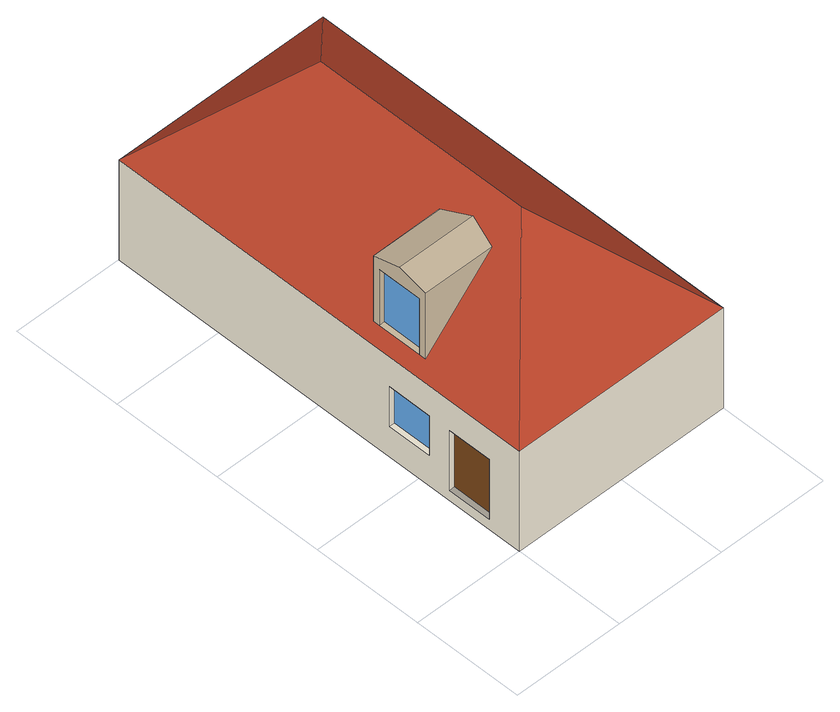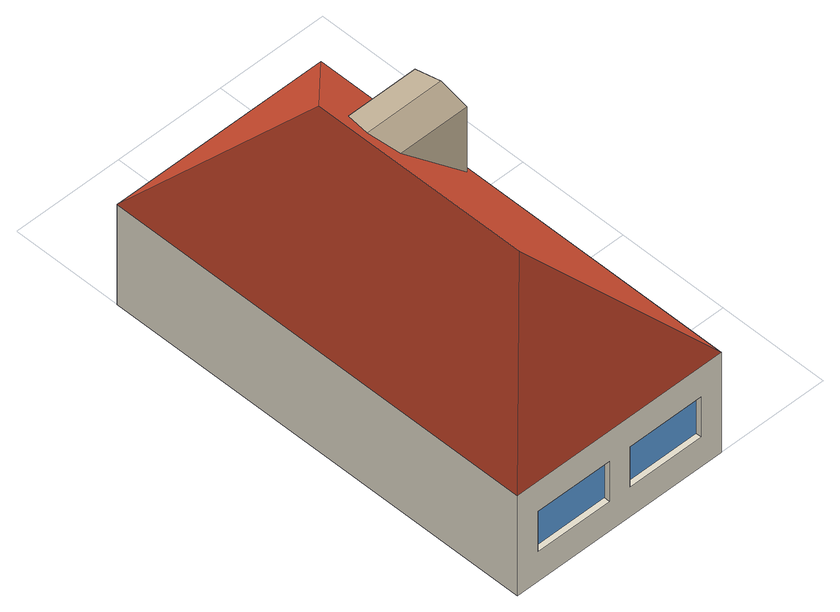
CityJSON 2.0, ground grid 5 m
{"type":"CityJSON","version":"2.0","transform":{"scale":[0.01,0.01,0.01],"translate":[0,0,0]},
"CityObjects":{
"building1":{"type":"Building","children":["building1-1","building1-2","building1-3","building1-4","building1-5","building1-6","building1-7","building1-8","building1-9"],"geometry":[{"type":"MultiSurface","lod":"3","boundaries":[[[0,1,2,3]],[[4,5,6]],[[7,4,6,8]],[[9,7,8]],[[10,11,12,13],[14,15,16,17,18,19,20,21]],[[5,9,8,6],[22,23,24,25]],[[26,27,28,29]],[[30,31,32,33]],[[5,4,7,9],[34,35,36,37]],[[38,39,40,41,42,43,33,32],[44,45,46,47]],[[48,49,27,28,50,51,52,53,54,32,33,55]],[[37,21,18,34]],[[36,15,14,21,37]],[[35,16,15,36]],[[34,18,17,16,35]],[[56,57,58,59]],[[40,11,10,41],[60,61,62,63],[64,65,66,67]],[[1,51,50,68,69,49,48,2],[70,71,72,73]],[[51,1,0,52]],[[11,40,39,12]],[[74,75,70,73]],[[75,76,71,70]],[[76,77,72,71]],[[77,74,73,72]],[[69,68,29,26]],[[68,50,28,29]],[[49,69,26,27]],[[53,3,2,48,55,78,79,54]],[[42,41,10,13]],[[53,52,0,3]],[[42,13,12,39,38,80,81,43]],[[80,38,32,31]],[[81,80,31,30]],[[43,81,30,33]],[[78,55,33,30]],[[54,79,31,32]],[[79,78,30,31]],[[82,83,60,63]],[[83,84,61,60]],[[84,85,62,61]],[[85,82,63,62]],[[86,87,64,67]],[[87,88,65,64]],[[88,89,66,65]],[[89,86,67,66]],[[90,91,28,27]],[[92,93,94]],[[95,96,97]],[[95,93,92,96]],[[96,92,94,97],[98,99,100,101,102,103,104]],[[59,97,94,56],[90,105,106,91],[107,108,109,110]],[[56,94,93,57],[111,112,113,114],[115,116,117,118]],[[57,93,95,58]],[[58,95,97,59]],[[91,106,29,28]],[[106,105,26,29]],[[105,90,27,26]],[[74,77,108,107]],[[77,76,109,108]],[[75,74,107,110]],[[76,75,110,109]],[[83,82,115,118]],[[85,84,117,116]],[[82,85,116,115]],[[84,83,118,117]],[[87,86,111,114]],[[86,89,112,111]],[[88,87,114,113]],[[89,88,113,112]],[[76,77,74,75]],[[119,120,121,122]],[[83,84,85,82]],[[87,88,89,86]]],"semantics":{"surfaces":[{"type":"CeilingSurface"},{"type":"Door"},{"type":"FloorSurface"},{"type":"GroundSurface"},{"type":"InteriorWallSurface"},{"type":"OuterFloorSurface"},{"type":"RoofSurface"},{"type":"WallSurface"},{"type":"Window"}],"values":[0,0,0,0,0,0,1,1,2,2,2,2,2,2,2,3,4,4,4,4,4,4,4,4,4,4,4,4,4,4,4,4,4,4,4,4,4,4,4,4,4,4,4,4,4,5,6,6,6,6,7,7,7,7,7,7,7,7,7,7,7,7,7,7,7,7,7,7,7,8,8,8,8]}}]},
"building1-1":{"type":"BuildingInstallation","parents":["building1"],"geometry":[{"type":"MultiSurface","lod":"3","boundaries":[[[123,104,103]]]}]},
"building1-2":{"type":"BuildingInstallation","parents":["building1"],"geometry":[{"type":"MultiSurface","lod":"3","boundaries":[[[124,98,104,123]]]}]},
"building1-3":{"type":"BuildingInstallation","parents":["building1"],"geometry":[{"type":"MultiSurface","lod":"3","boundaries":[[[125,99,98,124]]]}]},
"building1-4":{"type":"BuildingInstallation","parents":["building1"],"geometry":[{"type":"MultiSurface","lod":"3","boundaries":[[[100,99,125]]]}]},
"building1-5":{"type":"BuildingInstallation","parents":["building1"],"geometry":[{"type":"MultiSurface","lod":"3","boundaries":[[[122,121,126,127]]]}]},
"building1-6":{"type":"BuildingInstallation","parents":["building1"],"geometry":[{"type":"MultiSurface","lod":"3","boundaries":[[[102,127,126,101,100,125,124,123,103]]]}]},
"building1-7":{"type":"BuildingInstallation","parents":["building1"],"geometry":[{"type":"MultiSurface","lod":"3","boundaries":[[[102,101,120,119]]]}]},
"building1-8":{"type":"BuildingInstallation","parents":["building1"],"geometry":[{"type":"MultiSurface","lod":"3","boundaries":[[[121,120,101,126]]]}]},
"building1-9":{"type":"BuildingInstallation","parents":["building1"],"geometry":[{"type":"MultiSurface","lod":"3","boundaries":[[[119,122,127,102]]]}]}
},
"vertices":[
[950,50,450],[50,50,450],[50,1000,450],[950,1000,450],[950,50,500],[50,50,500],[500,500,950],[950,1950,500],[500,1500,950],[50,1950,500],[50,1950,450],[950,1950,450],[950,1050,450],[50,1050,450],[300,1350,450],[300,1800,450],[100,1800,450],[100,1350,450],[100,1300,450],[100,1250,450],[300,1250,450],[300,1300,450],[99,750,549],[99,550,549],[379,550,829],[379,750,829],[25,350,350],[25,350,50],[25,150,50],[25,150,350],[650,1025,350],[850,1025,350],[850,1025,50],[650,1025,50],[100,1300,500],[100,1800,500],[300,1800,500],[300,1300,500],[850,1050,50],[950,1050,50],[950,1950,50],[50,1950,50],[50,1050,50],[650,1050,50],[100,1700,50],[300,1700,50],[300,1600,50],[100,1600,50],[50,1000,50],[50,350,50],[50,150,50],[50,50,50],[950,50,50],[950,1000,50],[850,1000,50],[650,1000,50],[0,2000,0],[1000,2000,0],[1000,0,0],[0,0,0],[550,1950,350],[900,1950,350],[900,1950,150],[550,1950,150],[450,1950,150],[100,1950,150],[100,1950,350],[450,1950,350],[50,150,350],[50,350,350],[50,650,150],[50,450,150],[50,450,350],[50,650,350],[25,650,350],[25,650,150],[25,450,150],[25,450,350],[650,1000,350],[850,1000,350],[850,1050,350],[650,1050,350],[550,1975,150],[550,1975,350],[900,1975,350],[900,1975,150],[450,1975,350],[450,1975,150],[100,1975,150],[100,1975,350],[0,350,50],[0,150,50],[500,1500,1000],[1000,2000,500],[0,2000,500],[1000,0,500],[500,500,1000],[0,0,500],[410,650,910],[375,520,875],[49,520,549],[49,550,549],[49,750,549],[49,780,549],[375,780,875],[0,350,350],[0,150,350],[0,650,350],[0,450,350],[0,450,150],[0,650,150],[450,2000,350],[100,2000,350],[100,2000,150],[450,2000,150],[550,2000,150],[900,2000,150],[900,2000,350],[550,2000,350],[74,750,549],[74,550,549],[74,550,829],[74,750,829],
[49,780,875],
[49,650,910],
[49,520,875],
[49,550,829],[49,750,829]
]}
